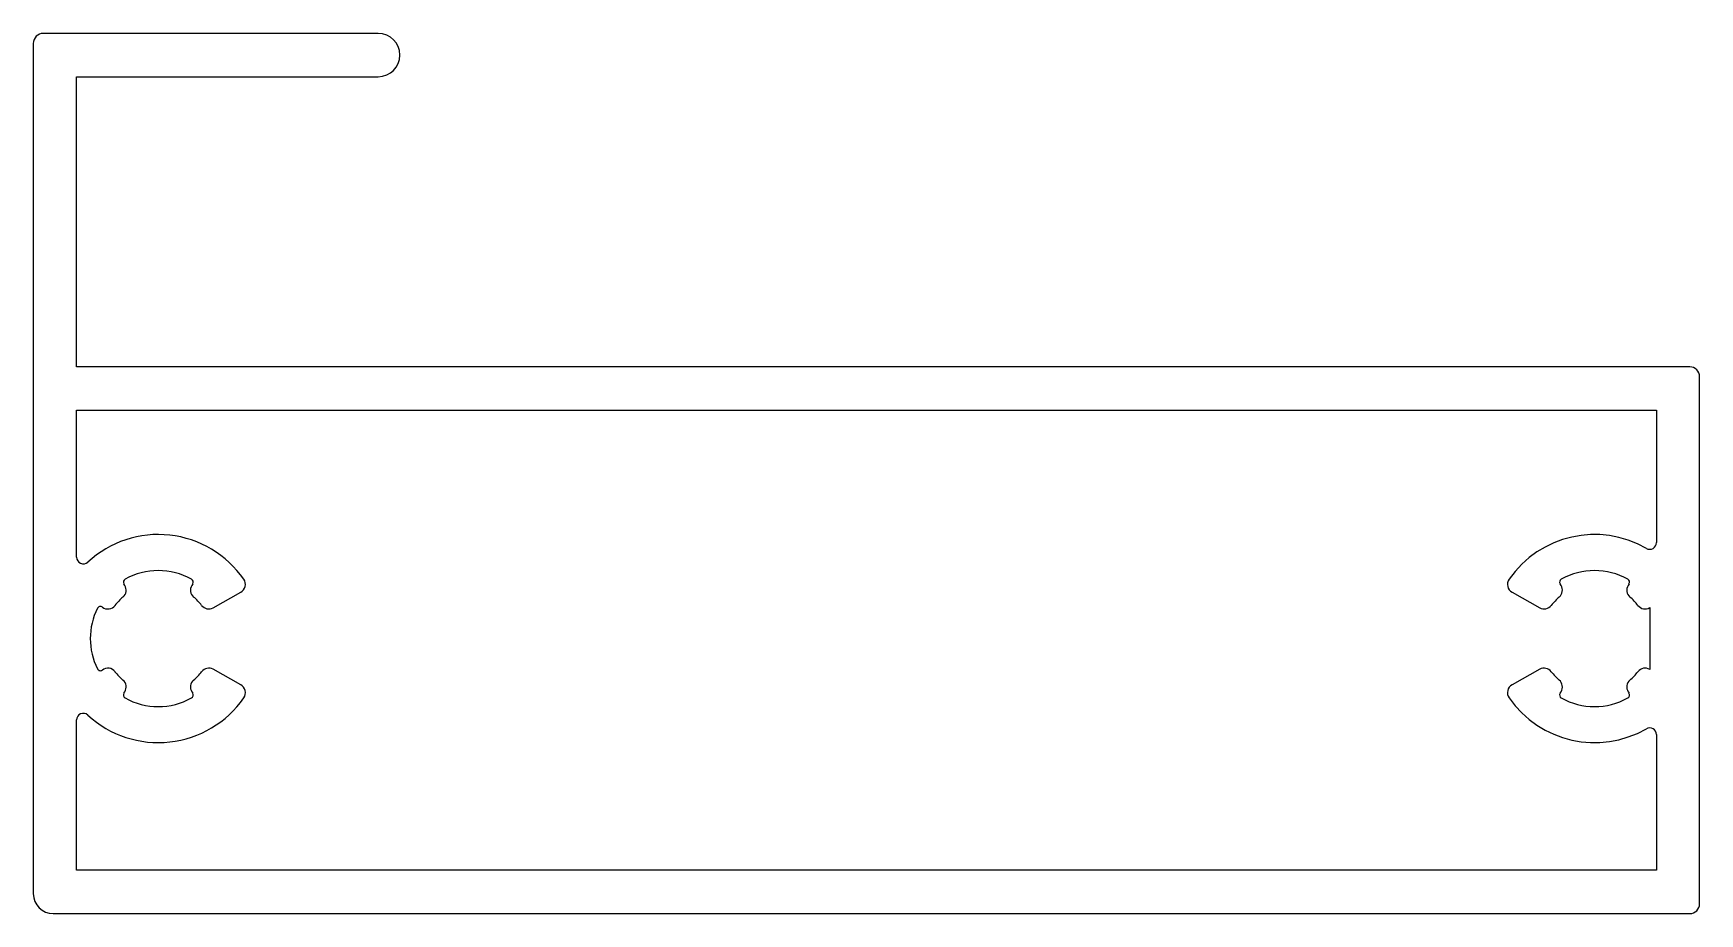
# Model space of a CAD drawing. Extents: x 835.1 to 885.1, y 545.3 to 571.7.
import ezdxf

# ---------------------------------------------------------------- set-up
doc = ezdxf.new("R2010")
doc.units = 0
doc.layers.get('0').update_dxf_attribs({"linetype": 'CONTINUOUS'})

msp = doc.modelspace()

# ---------------------------------------------------------------- linework, layer by layer
for p, q in [((845.432, 571.682), (835.382, 571.682)), ((835.082, 571.382), (835.082, 545.882)), ((836.382, 570.382), (845.432, 570.382)), ((836.382, 561.682), (836.382, 570.382)), ((884.782, 561.682), (836.382, 561.682)), ((885.082, 545.582), (885.082, 561.382)), ((836.382, 560.382), (883.782, 560.382)), ((836.382, 555.973), (836.382, 560.382)), ((883.782, 560.382), (883.782, 556.41)), ((837.826, 555.128), (837.799, 555.171)), ((839.866, 555.171), (839.839, 555.128)), ((880.922, 555.128), (880.895, 555.171)), ((882.962, 555.171), (882.934, 555.128)), ((840.478, 554.455), (841.307, 554.919)), ((879.453, 554.919), (880.283, 554.455)), ((883.582, 554.46), (883.582, 552.605)), ((841.307, 552.145), (840.478, 552.61)), ((880.283, 552.61), (879.453, 552.145)), ((837.799, 551.894), (837.826, 551.937)), ((839.839, 551.937), (839.866, 551.894)), ((880.895, 551.894), (880.922, 551.937)), ((882.934, 551.937), (882.962, 551.894)), ((836.382, 546.582), (836.382, 551.091)), ((883.782, 550.654), (883.782, 546.582)), ((883.782, 546.582), (836.382, 546.582)), ((835.682, 545.282), (884.782, 545.282))]:
    msp.add_line(p, q)
for centre, radius, start, end in [((835.382, 571.382), 0.3, 90, 180), ((845.432, 571.032), 0.65, 270, 90), ((884.782, 561.382), 0.3, 0, 90), ((838.832, 553.532), 3.12, 34.7081, 132.669), ((881.928, 553.532), 3.12, 60.1149, 145.2919), ((883.582, 556.41), 0.2, 240.1149, 0), ((836.582, 555.973), 0.2, 180, 312.669), ((838.832, 553.532), 2.04, 60.7147, 119.2851), ((881.928, 553.532), 2.04, 60.7149, 119.2853), ((837.598, 554.984), 0.27, 310.3857, 32.2358), ((837.883, 555.224), 0.1, 119.2851, 212.2358), ((840.067, 554.984), 0.27, 147.7595, 229.6143), ((839.781, 555.224), 0.1, 327.7595, 60.7147), ((841.175, 555.155), 0.27, 299.2714, 34.7081), ((879.585, 555.155), 0.27, 145.2919, 240.7286), ((880.693, 554.984), 0.27, 310.3857, 32.2405), ((880.979, 555.224), 0.1, 119.2853, 212.2405), ((883.163, 554.984), 0.27, 147.7642, 229.6143), ((882.877, 555.224), 0.1, 327.7642, 60.7149), ((837.319, 554.69), 0.27, 232.8162, 322.5831), ((838.832, 553.532), 1.636, 130.3857, 142.5831), ((838.832, 553.532), 1.636, 37.4168, 49.6143), ((840.346, 554.69), 0.27, 217.4168, 299.2714), ((880.415, 554.69), 0.27, 240.7286, 322.5832), ((881.928, 553.532), 1.636, 130.3857, 142.5832), ((881.928, 553.532), 1.636, 37.4169, 49.6143), ((883.442, 554.69), 0.27, 217.4169, 301.3771), ((838.832, 553.532), 2.04, 153.5794, 206.4205), ((837.095, 554.395), 0.1, 52.8162, 153.5794), ((837.095, 552.669), 0.1, 206.4205, 307.1841), ((837.319, 552.374), 0.27, 37.4168, 127.1841), ((838.832, 553.532), 1.636, 217.4168, 229.6144), ((838.832, 553.532), 1.636, 310.3856, 322.5832), ((840.346, 552.374), 0.27, 60.7283, 142.5832), ((880.415, 552.374), 0.27, 37.4168, 119.2717), ((881.928, 553.532), 1.636, 217.4168, 229.6144), ((881.928, 553.532), 1.636, 310.3856, 322.5832), ((883.442, 552.374), 0.27, 58.6231, 142.5832), ((837.598, 552.081), 0.27, 327.7622, 49.6144), ((840.067, 552.081), 0.27, 130.3856, 212.2361), ((841.175, 551.91), 0.27, 325.2918, 60.7283), ((879.585, 551.91), 0.27, 119.2717, 214.7082), ((880.693, 552.081), 0.27, 327.7639, 49.6144), ((883.163, 552.081), 0.27, 130.3856, 212.2378), ((838.832, 553.532), 3.12, 227.331, 325.2918), ((837.883, 551.84), 0.1, 147.7622, 240.7149), ((838.832, 553.532), 2.04, 240.7149, 299.2851), ((839.781, 551.84), 0.1, 299.2851, 32.2361), ((881.928, 553.532), 3.12, 214.7082, 299.8851), ((880.979, 551.84), 0.1, 147.7639, 240.7149), ((881.928, 553.532), 2.04, 240.7149, 299.2851), ((882.877, 551.84), 0.1, 299.2851, 32.2378), ((836.582, 551.091), 0.2, 47.331, 180), ((883.582, 550.654), 0.2, 0, 119.8851), ((835.682, 545.882), 0.6, 180, 270), ((884.782, 545.582), 0.3, 270, 0)]:
    msp.add_arc(centre, radius, start, end)

doc.saveas('drawing.dxf')
